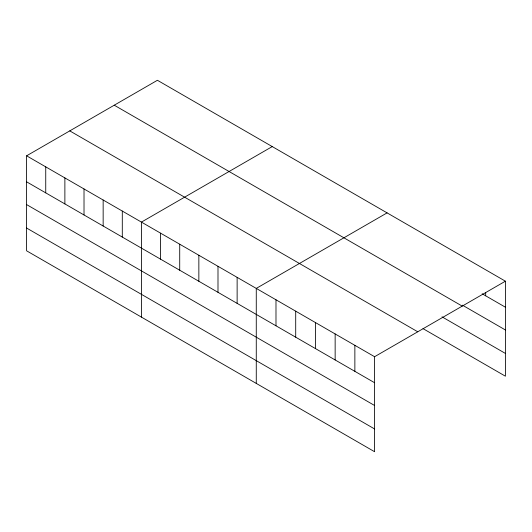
<?xml version="1.0" encoding="UTF-8"?>
<svg xmlns="http://www.w3.org/2000/svg" width="532" height="532" viewBox="0 0 532 532"><rect width="100%" height="100%" fill="white"/><g stroke="black" fill="none" stroke-linecap="round" stroke-linejoin="round"><path stroke-width="0.8" d="M374.588 405.497L374.588 356.713L26.6 155.81L26.6 250.811L374.588 451.721L374.588 405.497L26.6 204.587M423 328.623L505.4 376.191L505.4 281.189L157.412 80.279L26.6 155.81M272.251 146.579L141.432 222.103L141.432 317.112M387.083 212.88L256.271 288.404L256.271 383.412M374.588 356.713L505.4 281.189M482.158 293.784L505.4 307.203M462.441 305.168L505.4 329.973M114.247 105.203L462.228 306.113M442.019 316.833L505.4 353.428M69.772 130.885L417.753 331.788M26.6 181.818L374.588 382.727M26.6 228.042L374.588 428.952M485.683 292.567L485.683 295.819M354.864 345.328L354.864 371.343M335.147 333.943L335.147 359.958M315.429 322.558L315.429 348.573M295.706 311.173L295.706 337.188M275.988 299.789L275.988 325.803M237.132 277.358L237.132 303.373M217.994 266.306L217.994 292.321M198.855 255.254L198.855 281.268M179.716 244.208L179.716 270.223M160.571 233.156L160.571 259.17M122.294 211.058L122.294 237.073M103.155 200.005L103.155 226.02M84.016 188.953L84.016 214.968M64.877 177.907L64.877 203.922M45.739 166.855L45.739 192.87"/></g></svg>
